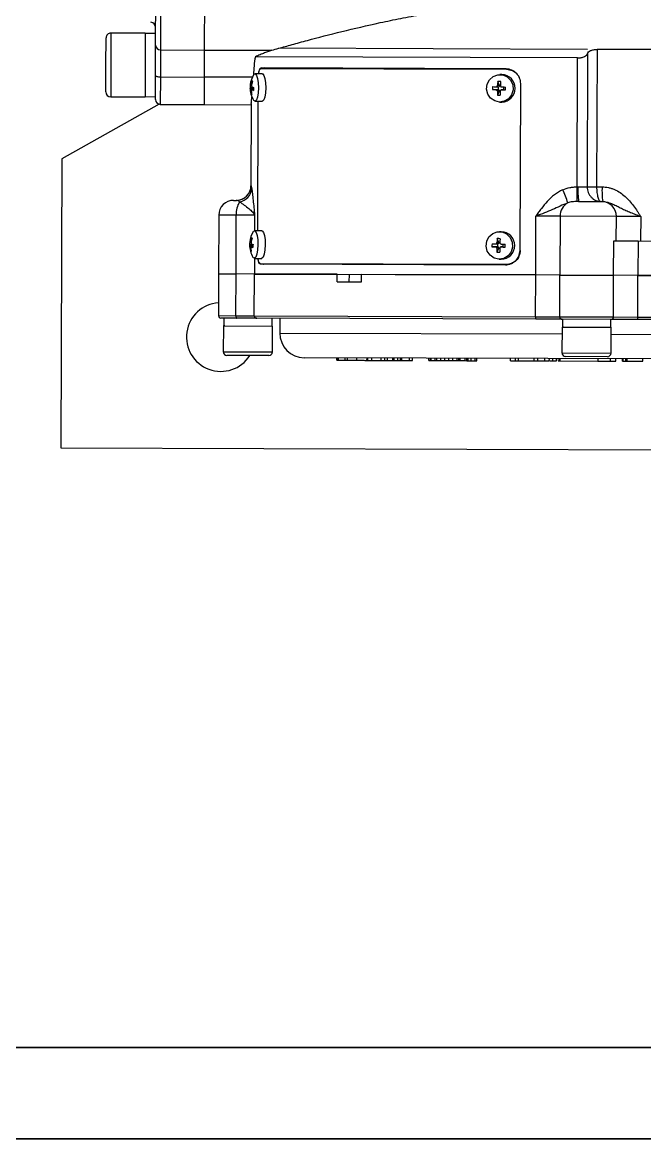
# Model space of a CAD drawing. Header units: millimetres. Extents: x 2749 to 2906, y 1537 to 1648.
# Drawn here: x 2779.68 to 2792.36, y 1536.66 to 1559.4 of the extents above; entities that cross this region are included whole.
import ezdxf

# ---------------------------------------------------------------- set-up
doc = ezdxf.new("R2010")
doc.units = ezdxf.units.MM
doc.layers.add('C00-00-00', color=7, linetype='Continuous')

msp = doc.modelspace()

# ---------------------------------------------------------------- linework, layer by layer
at = {"color": 7, "linetype": 'Continuous', "lineweight": 25}
for p, q in [((2782.3948, 1558.9361), (2782.4195, 1566.3415)), ((2782.5194, 1566.3256), (2782.4944, 1558.837)), ((2783.3944, 1558.834), (2783.4194, 1566.3226)), ((2783.3944, 1558.834), (2783.4017, 1561.0165)), ((2781.3834, 1558.5309), (2781.3852, 1559.0809)), ((2781.4856, 1559.1806), (2781.4834, 1558.5306)), ((2782.1856, 1559.1783), (2781.4856, 1559.1806)), ((2782.1856, 1559.1783), (2782.1834, 1558.5283)), ((2782.3955, 1559.1716), (2782.1855, 1559.1723)), ((2782.3927, 1558.3174), (2782.3948, 1558.9361)), ((2782.4944, 1558.837), (2782.4926, 1558.287)), ((2782.4944, 1558.837), (2783.3944, 1558.834)), ((2783.3926, 1558.284), (2783.3944, 1558.834)), ((2783.3944, 1558.834), (2784.765, 1558.8294)), ((2791.1945, 1558.8482), (2784.9039, 1558.8692)), ((2791.3885, 1558.8475), (2791.3792, 1556.0475)), ((2797.6945, 1558.8265), (2791.3885, 1558.8475)), ((2790.9911, 1558.6738), (2784.4276, 1558.6958)), ((2790.9824, 1556.0483), (2790.9911, 1558.6738)), ((2791.1958, 1558.7621), (2791.1867, 1556.0482)), ((2781.3816, 1557.9809), (2781.3834, 1558.5309)), ((2781.4834, 1558.5306), (2781.4812, 1557.8806)), ((2782.1834, 1558.5283), (2782.1812, 1557.8783)), ((2784.5685, 1558.3503), (2784.4194, 1558.3508)), ((2784.544, 1558.4604), (2789.5466, 1558.4437)), ((2789.5348, 1558.4537), (2784.547, 1558.4704)), ((2789.5466, 1558.4437), (2789.5586, 1558.4436)), ((2782.3911, 1557.8276), (2782.3927, 1558.3174)), ((2782.4926, 1558.287), (2782.4907, 1557.7272)), ((2782.4926, 1558.287), (2783.3926, 1558.284)), ((2783.3907, 1557.7242), (2783.3926, 1558.284)), ((2784.3659, 1558.2807), (2783.3926, 1558.284)), ((2784.3358, 1558.136), (2784.3531, 1558.1359)), ((2789.3991, 1558.1149), (2789.3667, 1558.1932)), ((2789.4488, 1558.334), (2789.4095, 1558.3341)), ((2789.8265, 1558.1527), (2789.8152, 1554.7528)), ((2789.8265, 1558.1527), (2789.8365, 1558.1527)), ((2784.3904, 1558.0625), (2784.3193, 1558.0704)), ((2784.3233, 1558.0542), (2784.3897, 1558.0539)), ((2784.3276, 1558.1122), (2784.3496, 1558.1121)), ((2784.3445, 1558.0185), (2784.3291, 1558.0186)), ((2784.3511, 1557.9482), (2784.3401, 1557.942)), ((2784.3883, 1558.0298), (2784.3509, 1558.0299)), ((2784.3883, 1558.0291), (2784.3531, 1558.0292)), ((2789.3676, 1558.0258), (2789.2575, 1558.0281)), ((2789.329, 1558.0259), (2789.3676, 1558.0258)), ((2789.3314, 1558.0859), (2789.3703, 1558.0857)), ((2789.3958, 1557.9949), (2789.3572, 1557.9951)), ((2789.3958, 1557.9949), (2789.3591, 1557.9169)), ((2789.3605, 1558.115), (2789.3991, 1558.1149)), ((2789.3774, 1558.0247), (2789.3791, 1558.0864)), ((2789.4165, 1558.0014), (2789.3982, 1558.0019)), ((2789.4012, 1558.1079), (2789.4192, 1558.1074)), ((2789.4832, 1558.0224), (2789.4443, 1558.0225)), ((2789.4836, 1558.0224), (2789.445, 1558.0225)), ((2789.4815, 1558.0815), (2789.4799, 1558.0224)), ((2789.4836, 1558.0224), (2789.5247, 1558.0203)), ((2782.4684, 1557.7298), (2780.487, 1556.621)), ((2781.4812, 1557.8806), (2782.1812, 1557.8783)), ((2782.1812, 1557.8843), (2782.3912, 1557.8836)), ((2782.4907, 1557.7272), (2783.3907, 1557.7242)), ((2783.3907, 1557.7242), (2784.3436, 1557.721)), ((2784.3437, 1557.7457), (2784.3381, 1556.0707)), ((2784.3438, 1557.7472), (2784.3382, 1556.0705)), ((2784.4175, 1557.7908), (2784.5667, 1557.7903)), ((2784.4785, 1557.7906), (2784.4696, 1555.1506)), ((2789.4076, 1557.7741), (2789.4469, 1557.774)), ((2780.487, 1556.621), (2780.4674, 1550.7339)), ((2784.3383, 1556.0707), (2784.3382, 1556.0705)), ((2790.9986, 1556.0488), (2791.1867, 1556.0482)), ((2791.1867, 1556.0482), (2791.3792, 1556.0475)), ((2791.3792, 1556.0475), (2791.4909, 1556.0472)), ((2783.9842, 1555.7722), (2784.0378, 1555.772)), ((2791.0131, 1555.7488), (2791.4831, 1555.7472)), ((2791.4831, 1555.7472), (2791.504, 1555.7471)), ((2783.6832, 1555.4732), (2783.6792, 1554.2732)), ((2784.037, 1555.472), (2783.6832, 1555.4732)), ((2784.033, 1554.2721), (2784.037, 1555.472)), ((2784.4128, 1555.4708), (2784.037, 1555.472)), ((2784.4128, 1555.4708), (2784.4117, 1555.1508)), ((2790.138, 1554.2517), (2790.142, 1555.4517)), ((2790.636, 1555.45), (2790.142, 1555.4517)), ((2790.636, 1555.45), (2790.632, 1554.25)), ((2791.7811, 1555.4462), (2790.636, 1555.45)), ((2791.7795, 1554.9462), (2791.7811, 1555.4462)), ((2792.278, 1555.4445), (2791.7811, 1555.4462)), ((2792.278, 1555.4445), (2792.2764, 1554.9445)), ((2784.5579, 1555.1503), (2784.4087, 1555.1508)), ((2789.3884, 1554.9149), (2789.356, 1554.9932)), ((2789.4381, 1555.134), (2789.3988, 1555.1341)), ((2791.7263, 1554.2464), (2791.7287, 1554.9464)), ((2791.7287, 1554.9464), (2792.2226, 1554.9447)), ((2792.2226, 1554.9447), (2792.2203, 1554.2447)), ((2792.2226, 1554.9447), (2797.9519, 1554.9256)), ((2784.3797, 1554.8625), (2784.3086, 1554.8704)), ((2784.3126, 1554.8542), (2784.379, 1554.854)), ((2784.317, 1554.9122), (2784.339, 1554.9122)), ((2784.3338, 1554.8186), (2784.3184, 1554.8186)), ((2784.3251, 1554.936), (2784.3424, 1554.9359)), ((2784.3404, 1554.7483), (2784.3294, 1554.7421)), ((2784.3777, 1554.8298), (2784.3403, 1554.8299)), ((2784.3776, 1554.8291), (2784.3424, 1554.8293)), ((2789.3569, 1554.8258), (2789.2468, 1554.8281)), ((2789.3184, 1554.8259), (2789.3569, 1554.8258)), ((2789.3207, 1554.8859), (2789.3596, 1554.8858)), ((2789.3851, 1554.795), (2789.3465, 1554.7951)), ((2789.3851, 1554.795), (2789.3484, 1554.7169)), ((2789.3498, 1554.915), (2789.3884, 1554.9149)), ((2789.3667, 1554.8248), (2789.3684, 1554.8864)), ((2789.4058, 1554.8014), (2789.3876, 1554.802)), ((2789.3905, 1554.9079), (2789.4085, 1554.9074)), ((2789.4725, 1554.8224), (2789.4336, 1554.8225)), ((2789.4729, 1554.8224), (2789.4344, 1554.8225)), ((2789.4708, 1554.8815), (2789.4692, 1554.8224)), ((2789.4729, 1554.8224), (2789.514, 1554.8203)), ((2789.8152, 1554.7528), (2789.8251, 1554.7527)), ((2784.4068, 1554.5908), (2784.556, 1554.5903)), ((2784.4098, 1554.5908), (2784.4088, 1554.2708)), ((2789.3969, 1554.5741), (2789.4362, 1554.574)), ((2783.6792, 1554.2732), (2783.6764, 1553.4232)), ((2783.6792, 1554.2732), (2784.033, 1554.2721)), ((2784.0302, 1553.4221), (2784.033, 1554.2721)), ((2784.4088, 1554.2708), (2784.033, 1554.2721)), ((2784.4059, 1553.4208), (2784.4088, 1554.2708)), ((2784.4088, 1554.2708), (2790.138, 1554.2517)), ((2786.0943, 1554.2652), (2784.4088, 1554.2708)), ((2789.5333, 1554.4637), (2784.5307, 1554.4804)), ((2789.5215, 1554.4537), (2784.5336, 1554.4704)), ((2786.0938, 1554.1152), (2786.0943, 1554.2652)), ((2786.3417, 1554.1143), (2786.3422, 1554.2643)), ((2786.5888, 1554.1135), (2786.5893, 1554.2635)), ((2790.138, 1554.2517), (2786.5893, 1554.2635)), ((2789.5333, 1554.4637), (2789.5453, 1554.4636)), ((2786.0938, 1554.1152), (2786.5888, 1554.1135)), ((2790.1352, 1553.4017), (2790.138, 1554.2517)), ((2790.632, 1554.25), (2790.138, 1554.2517)), ((2790.6291, 1553.4), (2790.632, 1554.25)), ((2790.632, 1554.25), (2791.7263, 1554.2464)), ((2791.7235, 1553.3964), (2791.7263, 1554.2464)), ((2792.2203, 1554.2447), (2791.7263, 1554.2464)), ((2792.2175, 1553.3947), (2792.2203, 1554.2447)), ((2792.2203, 1554.2447), (2797.9495, 1554.2256)), ((2795.769, 1554.2329), (2792.2203, 1554.2447)), ((2783.6764, 1553.4232), (2784.0302, 1553.4221)), ((2784.0505, 1553.372), (2783.7262, 1553.3731)), ((2784.0302, 1553.4221), (2784.4059, 1553.4208)), ((2784.4552, 1553.3706), (2784.0505, 1553.372)), ((2784.4059, 1553.4208), (2790.1352, 1553.4017)), ((2790.1426, 1553.3516), (2784.4552, 1553.3706)), ((2784.7696, 1553.2096), (2784.7702, 1553.3696)), ((2784.9262, 1553.3691), (2784.9252, 1553.0691)), ((2790.1352, 1553.4017), (2790.6291, 1553.4)), ((2790.6746, 1553.3499), (2790.1426, 1553.3516)), ((2790.6291, 1553.4), (2791.7235, 1553.3964)), ((2791.6777, 1553.3465), (2790.6746, 1553.3499)), ((2791.6696, 1553.1865), (2791.6701, 1553.3465)), ((2792.2097, 1553.3447), (2791.6777, 1553.3465)), ((2791.7235, 1553.3964), (2792.2175, 1553.3947)), ((2792.2175, 1553.3947), (2797.9467, 1553.3756)), ((2783.7757, 1553.2129), (2783.7739, 1552.6879)), ((2783.7757, 1553.2129), (2784.7756, 1553.2096)), ((2784.7739, 1552.6846), (2784.7756, 1553.2096)), ((2790.6756, 1553.1899), (2790.6739, 1552.6649)), ((2790.6756, 1553.1899), (2791.6756, 1553.1865)), ((2791.6739, 1552.6615), (2791.6756, 1553.1865)), ((2797.8971, 1553.3258), (2792.2097, 1553.3447)), ((2784.9252, 1553.0691), (2790.6751, 1553.0499)), ((2791.6751, 1553.0465), (2797.4251, 1553.0273)), ((2783.7739, 1552.6879), (2784.7739, 1552.6846)), ((2790.6739, 1552.6649), (2791.6739, 1552.6615)), ((2784.6986, 1552.6098), (2783.8486, 1552.6127)), ((2796.9234, 1552.529), (2785.4235, 1552.5674)), ((2786.0873, 1552.5152), (2786.0875, 1552.5652)), ((2786.0873, 1552.5152), (2786.106, 1552.5151)), ((2786.1097, 1552.5151), (2786.1099, 1552.5651)), ((2786.1097, 1552.5151), (2786.1233, 1552.5151)), ((2786.1233, 1552.5151), (2786.1235, 1552.5651)), ((2786.2541, 1552.5146), (2786.2543, 1552.5646)), ((2786.2541, 1552.5146), (2786.3039, 1552.5145)), ((2786.3039, 1552.5145), (2786.3041, 1552.5645)), ((2786.4975, 1552.5138), (2786.4977, 1552.5638)), ((2786.7016, 1552.5131), (2786.7018, 1552.5631)), ((2786.7049, 1552.5131), (2786.7174, 1552.5131)), ((2786.72, 1552.5131), (2786.7202, 1552.5631)), ((2786.8028, 1552.5128), (2786.8029, 1552.5628)), ((2786.8028, 1552.5128), (2786.9908, 1552.5122)), ((2786.9019, 1552.5062), (2786.9019, 1552.5125)), ((2786.9908, 1552.5122), (2786.991, 1552.5622)), ((2787.0629, 1552.5119), (2787.0631, 1552.5619)), ((2787.0629, 1552.5119), (2787.1161, 1552.5118)), ((2787.1161, 1552.5118), (2787.1163, 1552.5618)), ((2787.1161, 1552.5118), (2787.2249, 1552.5114)), ((2787.2249, 1552.5114), (2787.2251, 1552.5614)), ((2787.2249, 1552.5114), (2787.258, 1552.5113)), ((2787.258, 1552.5113), (2787.2582, 1552.5613)), ((2787.3301, 1552.511), (2787.3303, 1552.561)), ((2787.3301, 1552.511), (2787.3833, 1552.5109)), ((2787.3833, 1552.5109), (2787.3835, 1552.5609)), ((2787.3833, 1552.5109), (2787.4137, 1552.5108)), ((2787.4137, 1552.5108), (2787.4139, 1552.5608)), ((2787.5644, 1552.5103), (2787.5646, 1552.5603)), ((2787.6295, 1552.51), (2787.6297, 1552.56)), ((2787.9602, 1552.5089), (2787.9603, 1552.5589)), ((2787.9602, 1552.5089), (2787.9928, 1552.5088)), ((2787.9928, 1552.5088), (2787.9929, 1552.5588)), ((2787.9928, 1552.5088), (2788.0022, 1552.5088)), ((2788.0084, 1552.5088), (2788.0086, 1552.5588)), ((2788.0909, 1552.5085), (2788.0911, 1552.5585)), ((2788.1155, 1552.5084), (2788.1208, 1552.5084)), ((2788.122, 1552.5084), (2788.1222, 1552.5584)), ((2788.2086, 1552.5081), (2788.2088, 1552.5581)), ((2788.2099, 1552.5081), (2788.2816, 1552.5079)), ((2788.2877, 1552.5078), (2788.2879, 1552.5578)), ((2788.3689, 1552.5076), (2788.3691, 1552.5576)), ((2788.3733, 1552.5076), (2788.4521, 1552.5073)), ((2788.4521, 1552.5073), (2788.4523, 1552.5573)), ((2788.537, 1552.507), (2788.5372, 1552.557)), ((2788.537, 1552.507), (2788.5696, 1552.5069)), ((2788.5696, 1552.5069), (2788.5698, 1552.5569)), ((2788.5701, 1552.5069), (2788.5702, 1552.5569)), ((2788.5701, 1552.5069), (2788.6027, 1552.5068)), ((2788.6027, 1552.5068), (2788.6029, 1552.5568)), ((2788.7021, 1552.5065), (2788.7023, 1552.5565)), ((2788.7021, 1552.5065), (2788.7331, 1552.5064)), ((2788.7331, 1552.5064), (2788.7332, 1552.5564)), ((2788.7651, 1552.5062), (2788.7653, 1552.5562)), ((2788.7651, 1552.5062), (2788.8231, 1552.5061)), ((2788.8231, 1552.5061), (2788.8233, 1552.5561)), ((2788.9063, 1552.5058), (2788.9065, 1552.5558)), ((2788.9063, 1552.5058), (2788.9409, 1552.5057)), ((2788.9409, 1552.5057), (2788.941, 1552.5557)), ((2789.6219, 1552.5034), (2789.622, 1552.5534)), ((2789.7242, 1552.503), (2789.7244, 1552.553)), ((2789.7242, 1552.503), (2789.7897, 1552.5028)), ((2789.7897, 1552.5028), (2789.7899, 1552.5528)), ((2789.7897, 1552.5028), (2790.1049, 1552.5018)), ((2790.1049, 1552.5018), (2790.1051, 1552.5518)), ((2790.1049, 1552.5018), (2790.1786, 1552.5015)), ((2790.1786, 1552.5015), (2790.1787, 1552.5515)), ((2790.3137, 1552.5011), (2790.3185, 1552.5011)), ((2790.3259, 1552.501), (2790.3261, 1552.551)), ((2790.416, 1552.5007), (2790.4162, 1552.5507)), ((2790.4234, 1552.5007), (2790.4856, 1552.5005)), ((2790.4856, 1552.5005), (2790.4858, 1552.5505)), ((2790.4856, 1552.5005), (2790.5593, 1552.5003)), ((2790.5593, 1552.5003), (2790.5594, 1552.5503)), ((2790.5716, 1552.5002), (2790.5717, 1552.5502)), ((2790.5977, 1552.5001), (2790.6156, 1552.5001)), ((2790.6156, 1552.5001), (2790.6157, 1552.5501)), ((2790.6156, 1552.5001), (2790.6363, 1552.5)), ((2790.6363, 1552.5), (2790.6365, 1552.55)), ((2790.6363, 1552.5), (2791.3909, 1552.4975)), ((2791.5986, 1552.5868), (2790.7486, 1552.5896)), ((2791.4067, 1552.5474), (2791.4066, 1552.4912)), ((2791.4092, 1552.4974), (2791.4094, 1552.5474)), ((2791.4267, 1552.4974), (2791.4637, 1552.4972)), ((2791.6627, 1552.4966), (2791.6629, 1552.5466)), ((2791.6627, 1552.4966), (2791.7713, 1552.4962)), ((2791.7516, 1552.49), (2791.7516, 1552.4963)), ((2791.7713, 1552.4962), (2791.7714, 1552.5462)), ((2791.9078, 1552.4958), (2791.908, 1552.5457)), ((2791.9078, 1552.4958), (2791.92, 1552.4957)), ((2791.9178, 1552.4957), (2791.9178, 1552.4895)), ((2791.92, 1552.4957), (2791.9202, 1552.5457)), ((2791.92, 1552.4957), (2791.9728, 1552.4955)), ((2791.9728, 1552.4955), (2791.973, 1552.5455)), ((2791.9728, 1552.4955), (2791.9851, 1552.4955)), ((2791.9851, 1552.4955), (2791.9853, 1552.5455)), ((2791.9851, 1552.4955), (2791.9899, 1552.4955)), ((2791.9899, 1552.4955), (2791.99, 1552.5455)), ((2791.9899, 1552.4955), (2792.0022, 1552.4954)), ((2792.0022, 1552.4954), (2792.0023, 1552.5454)), ((2792.0022, 1552.4954), (2792.3216, 1552.4944)), ((2792.2943, 1552.4882), (2792.2943, 1552.4945)), ((2792.3216, 1552.4944), (2792.3218, 1552.5444)), ((2780.4674, 1550.7339), (2804.9672, 1550.6521))]:
    msp.add_line(p, q, dxfattribs=at)
at = {"color": 7, "linetype": 'Continuous', "lineweight": 25, "flags": 128}
for points in [[(2784.3915, 1558.3288), (2784.4015, 1558.3419), (2784.4276, 1558.3489), (2784.4525, 1558.3183), (2784.4729, 1558.2543), (2784.4858, 1558.1655), (2784.4897, 1558.064), (2784.4839, 1557.9633), (2784.4693, 1557.8772), (2784.4479, 1557.8172), (2784.4224, 1557.7914), (2784.3964, 1557.8034), (2784.3898, 1557.813)], [(2784.5685, 1558.3503), (2784.5768, 1558.3484), (2784.6017, 1558.3178), (2784.622, 1558.2538), (2784.635, 1558.165), (2784.6389, 1558.0635), (2784.6331, 1557.9628), (2784.6185, 1557.8767), (2784.597, 1557.8167), (2784.5716, 1557.7909), (2784.5667, 1557.7903)], [(2782.3927, 1558.3174), (2782.3946, 1558.3115), (2782.4003, 1558.3058), (2782.4095, 1558.3006), (2782.4219, 1558.296), (2782.437, 1558.2922), (2782.4543, 1558.2894), (2782.4731, 1558.2876), (2782.4926, 1558.287)], [(2789.4009, 1557.7742), (2789.3036, 1557.796), (2789.2205, 1557.8526), (2789.1628, 1557.9364), (2789.1383, 1558.0362), (2789.1503, 1558.1383), (2789.1972, 1558.2291), (2789.2726, 1558.2962), (2789.3664, 1558.3307), (2789.4659, 1558.3278), (2789.5576, 1558.2879), (2789.6292, 1558.2165), (2789.671, 1558.1231), (2789.6774, 1558.0204), (2789.6474, 1557.9223), (2789.5852, 1557.842), (2789.4992, 1557.7903), (2789.4009, 1557.7742)], [(2784.3809, 1555.1288), (2784.3908, 1555.1419), (2784.4169, 1555.1489), (2784.4419, 1555.1183), (2784.4622, 1555.0543), (2784.4751, 1554.9656), (2784.479, 1554.864), (2784.4733, 1554.7633), (2784.4587, 1554.6772), (2784.4372, 1554.6172), (2784.4117, 1554.5915), (2784.3858, 1554.6034), (2784.3791, 1554.613)], [(2784.5579, 1555.1503), (2784.5661, 1555.1484), (2784.591, 1555.1178), (2784.6113, 1555.0538), (2784.6243, 1554.9651), (2784.6282, 1554.8635), (2784.6224, 1554.7628), (2784.6078, 1554.6767), (2784.5863, 1554.6167), (2784.5609, 1554.591), (2784.556, 1554.5903)], [(2789.3902, 1554.5743), (2789.2929, 1554.596), (2789.2098, 1554.6526), (2789.1522, 1554.7365), (2789.1276, 1554.8362), (2789.1396, 1554.9383), (2789.1865, 1555.0291), (2789.2619, 1555.0963), (2789.3557, 1555.1307), (2789.4552, 1555.1278), (2789.5469, 1555.088), (2789.6185, 1555.0165), (2789.6603, 1554.9231), (2789.6667, 1554.8205), (2789.6367, 1554.7223), (2789.5745, 1554.642), (2789.4885, 1554.5903), (2789.3902, 1554.5743)], [(2784.0302, 1553.4221), (2784.0305, 1553.4123), (2784.0317, 1553.4029), (2784.0335, 1553.3943), (2784.0361, 1553.3867), (2784.0392, 1553.3805), (2784.0427, 1553.3758), (2784.0465, 1553.373), (2784.0505, 1553.372)]]:
    msp.add_lwpolyline(points, dxfattribs=at)
at = {"color": 7, "linetype": 'Continuous', "lineweight": 25}
for centre, radius, start, end in [((2782.296, 1559.2984), 0.1, 359.80868, 88.30868), ((2781.4852, 1559.0806), 0.1, 89.80868, 179.80868), ((2782.4941, 1558.9364), 0.0994, 180.1625, 270.15818), ((2784.8015, 1558.0722), 0.4822, 173.23278, 180.22198), ((2784.819, 1558.0695), 0.5, 148.75953, 173.21652), ((2784.3461, 1558.1263), 0.0236, 173.35405, 214.75192), ((2784.8388, 1558.0468), 0.5108, 161.08338, 169.94888), ((2784.8537, 1558.0344), 0.5108, 161.08338, 169.94888), ((2784.5912, 1558.4792), 0.3559, 228.5373, 231.66501), ((2791.2137, 1558.0074), 1.8563, 174.25662, 176.67703), ((2789.369, 1557.2757), 0.9175, 86.51721, 90.1412), ((2791.2717, 1558.0057), 1.8563, 174.25662, 176.67703), ((2789.441, 1558.054), 0.2801, 271.21384, 88.40353), ((2781.4816, 1557.9806), 0.1, 179.80868, 269.80868), ((2784.819, 1558.0695), 0.5, 180.23824, 210.85783), ((2784.3427, 1558.0676), 0.0236, 173.35405, 214.75192), ((2784.8083, 1558.0484), 0.4801, 183.55652, 192.79688), ((2784.3824, 1557.9775), 0.0552, 219.96782, 240.23448), ((2784.8232, 1558.0359), 0.4801, 183.55652, 192.79688), ((2784.4878, 1558.2717), 0.2774, 240.93829, 248.88293), ((2784.4912, 1558.3304), 0.2774, 240.93829, 248.88293), ((2785.0472, 1558.0047), 0.6593, 174.17204, 179.28272), ((2789.9465, 1558.0392), 0.6891, 175.92981, 180.92033), ((2791.0242, 1614.5374), 56.5369, 268.20928, 268.28183), ((2791.0259, 1614.5973), 56.5369, 268.20928, 268.28183), ((2791.1997, 1558.0007), 1.8425, 180.17444, 182.60696), ((2789.4143, 1558.8121), 0.8969, 266.47548, 270.18292), ((2789.3692, 1557.9963), 0.0296, 10.9665, 73.87379), ((2789.3726, 1558.1151), 0.0295, 282.78605, 345.88861), ((2791.2577, 1557.999), 1.8425, 180.17444, 182.60696), ((2791.6564, 1635.9766), 77.9854, 268.375081, 268.433624), ((2791.6581, 1636.0365), 77.9854, 268.375081, 268.433624), ((2787.6837, 1558.1009), 1.8428, 357.49227, 359.35786), ((2782.4911, 1557.8272), 0.1, 179.80868, 269.80868), ((2784.0386, 1556.0718), 0.2998, 269.8468, 359.84675), ((2784.038, 1556.0718), 0.3002, 271.68987, 359.75844), ((2784.0604, 1556.0305), 0.2931, 279.10675, 355.92637), ((2789.2362, 1555.3071), 1.6074, 14.84216, 25.08341), ((2788.2555, 1555.9138), 2.7302, 356.53141, 2.82485), ((2792.4653, 1555.9691), 1.4688, 176.88964, 188.62787), ((2793.0957, 1555.967), 1.6068, 177.13924, 187.86429), ((2783.9832, 1555.4722), 0.3, 89.80868, 179.80868), ((2784.4898, 1555.4982), 0.4536, 147.61268, 183.30967), ((2790.9396, 1555.4546), 0.3037, 119.51222, 180.86655), ((2791.4816, 1555.4477), 0.2995, 359.71191, 89.71158), ((2784.8084, 1554.8695), 0.5, 148.75953, 173.21652), ((2784.8281, 1554.8468), 0.5108, 161.08338, 169.94888), ((2784.843, 1554.8344), 0.5108, 161.08338, 169.94888), ((2784.5805, 1555.2792), 0.3559, 228.5373, 231.66501), ((2791.203, 1554.8074), 1.8563, 174.25662, 176.67703), ((2789.3583, 1554.0757), 0.9175, 86.51721, 90.1412), ((2791.261, 1554.8057), 1.8563, 174.25662, 176.67703), ((2789.4303, 1554.854), 0.2801, 271.21384, 88.40353), ((2784.332, 1554.8676), 0.0236, 173.35405, 214.75192), ((2784.8084, 1554.8695), 0.5, 180.23824, 210.85783), ((2784.7908, 1554.8722), 0.4822, 173.23278, 180.22198), ((2784.3354, 1554.9263), 0.0236, 173.35405, 214.75192), ((2784.7976, 1554.8484), 0.4801, 183.55652, 192.79688), ((2784.3717, 1554.7775), 0.0552, 219.96782, 240.23448), ((2784.8125, 1554.8359), 0.4801, 183.55652, 192.79688), ((2784.4772, 1555.0717), 0.2774, 240.93829, 248.88293), ((2784.4805, 1555.1304), 0.2774, 240.93829, 248.88293), ((2785.0365, 1554.8047), 0.6593, 174.17204, 179.28272), ((2789.9358, 1554.8392), 0.6891, 175.92981, 180.92033), ((2791.0135, 1611.3374), 56.5369, 268.20928, 268.28183), ((2791.0152, 1611.3973), 56.5369, 268.20928, 268.28183), ((2791.189, 1554.8007), 1.8425, 180.17444, 182.60696), ((2789.4036, 1555.6121), 0.8969, 266.47548, 270.18292), ((2789.3585, 1554.7963), 0.0296, 10.9665, 73.87379), ((2789.3619, 1554.9151), 0.0295, 282.78605, 345.88861), ((2791.247, 1554.799), 1.8425, 180.17444, 182.60696), ((2791.6457, 1632.7766), 77.9854, 268.375081, 268.433624), ((2791.6474, 1632.8365), 77.9854, 268.375081, 268.433624), ((2787.673, 1554.9009), 1.8428, 357.49227, 359.35786), ((2783.7249, 1552.9877), 0.7, 93.90473, 327.45563), ((2783.7264, 1553.4231), 0.05, 179.80868, 269.80868), ((2784.4556, 1553.4204), 0.0497, 179.47586, 269.47194), ((2790.2231, 1553.3892), 0.0888, 171.90327, 204.99886), ((2790.677, 1553.3978), 0.048, 177.29359, 267.0506), ((2791.6756, 1553.3944), 0.048, 272.56677, 2.32377), ((2792.1295, 1553.3828), 0.0888, 334.61851, 7.71409), ((2785.4252, 1553.0674), 0.5, 179.80868, 269.80868), ((2783.8489, 1552.6877), 0.075, 179.80868, 269.80868), ((2784.6989, 1552.6848), 0.075, 269.80868, 359.80868), ((2790.7489, 1552.6646), 0.075, 179.80868, 269.80868), ((2791.5989, 1552.6618), 0.075, 269.80868, 359.80868)]:
    msp.add_arc(centre, radius, start, end, dxfattribs=at)
for centre, major_axis, ratio, start_param, end_param in [((2789.3668, 1557.9958), (0.0422, -0.0006), 0.7101941, 1.3262778, 1.5616053), ((2789.3701, 1558.1157), (0.0422, -0.0006), 0.7101941, 4.703198, 4.9385255), ((2789.3668, 1557.9958), (0.0284, 0.0238), 0.642305, 5.3383065, 5.573634), ((2789.3701, 1558.1157), (0.0274, -0.0244), 0.6380644, 0.685636, 0.9209635), ((2789.3561, 1554.7958), (0.0422, -0.0006), 0.7101941, 1.3262778, 1.5616053), ((2789.3594, 1554.9158), (0.0422, -0.0006), 0.7101941, 4.703198, 4.9385255), ((2789.3561, 1554.7958), (0.0284, 0.0238), 0.642305, 5.3383065, 5.573634), ((2789.3594, 1554.9158), (0.0274, -0.0244), 0.6380644, 0.685636, 0.9209635), ((2784.2762, 1553.3712), (0.0029, 0.8556), 0.5773503, 1.5707963, 1.7588997), ((2791.1761, 1553.3482), (0.0029, 0.8556), 0.5773503, 1.5707963, 1.7588997), ((2784.2756, 1553.2112), (0.0029, 0.8556), 0.5773503, 1.4771615, 1.5707963), ((2791.1756, 1553.1882), (0.0029, 0.8556), 0.5773503, 1.4771615, 1.5707963)]:
    msp.add_ellipse(centre, major_axis=major_axis, ratio=ratio, start_param=start_param, end_param=end_param, dxfattribs=at)
for points, knots in [([(2784.9039, 1558.8692), (2784.9873, 1558.8929), (2785.0783, 1558.9185), (2785.2733, 1558.9725), (2785.3774, 1559.0009), (2785.7067, 1559.0891), (2785.9426, 1559.1501), (2786.4394, 1559.2719), (2786.7004, 1559.3327), (2787.1088, 1559.4211), (2787.2478, 1559.4501), (2787.529, 1559.5062), (2787.6714, 1559.5334), (2787.8157, 1559.5595)], [0, 0, 0, 0, 0.125, 0.125, 0.25, 0.25, 0.5, 0.5, 0.75, 0.75, 0.875, 0.875, 1, 1, 1, 1]), ([(2784.765, 1558.8294), (2784.7451, 1558.8237), (2784.7221, 1558.8159), (2784.6717, 1558.7976), (2784.6444, 1558.787), (2784.5865, 1558.7638), (2784.5559, 1558.751), (2784.4931, 1558.7244), (2784.4607, 1558.7103), (2784.4276, 1558.6958)], [0, 0, 0, 0, 0.25, 0.25, 0.5, 0.5, 0.75, 0.75, 1, 1, 1, 1]), ([(2791.1958, 1558.7621), (2791.2014, 1558.7842), (2791.2221, 1558.8056), (2791.2649, 1558.8257), (2791.2741, 1558.8293), (2791.2941, 1558.8356), (2791.3049, 1558.8385), (2791.3276, 1558.843), (2791.3392, 1558.8447), (2791.3634, 1558.847), (2791.3759, 1558.8476), (2791.3885, 1558.8475)], [0, 0, 0, 0, 0.5, 0.5, 0.625, 0.625, 0.75, 0.75, 0.875, 0.875, 1, 1, 1, 1]), ([(2784.4276, 1558.6958), (2784.4172, 1558.6385), (2784.3989, 1558.5388), (2784.3916, 1558.3939), (2784.3885, 1558.3323)], [0, 0, 0, 0, 0.5750295, 1, 1, 1, 1]), ([(2790.9911, 1558.6738), (2791.0042, 1558.6738), (2791.0171, 1558.6744), (2791.0424, 1558.6767), (2791.055, 1558.6785), (2791.0909, 1558.6854), (2791.1127, 1558.6921), (2791.1491, 1558.7085), (2791.164, 1558.7183), (2791.1858, 1558.7392), (2791.1928, 1558.7505), (2791.1958, 1558.7621)], [0, 0, 0, 0, 0.125, 0.125, 0.25, 0.25, 0.5, 0.5, 0.75, 0.75, 1, 1, 1, 1]), ([(2784.4929, 1558.3505), (2784.4932, 1558.353), (2784.4968, 1558.3851), (2784.5097, 1558.4282), (2784.5282, 1558.4655), (2784.5416, 1558.469), (2784.547, 1558.4704)], [0, 0, 0, 0, 0.0306427, 0.3952016, 0.7596386, 1, 1, 1, 1]), ([(2784.4943, 1558.3505), (2784.4953, 1558.3589), (2784.5004, 1558.3991), (2784.5175, 1558.4457), (2784.5351, 1558.4554), (2784.544, 1558.4604)], [0, 0, 0, 0, 0.11370826, 0.55067672, 1, 1, 1, 1]), ([(2784.6058, 1558.4702), (2784.5974, 1558.4695), (2784.5884, 1558.4687), (2784.5813, 1558.4508), (2784.5808, 1558.4494)], [0, 0, 0, 0, 0.9249908, 1, 1, 1, 1]), ([(2789.5348, 1558.4537), (2789.5541, 1558.4536), (2789.573, 1558.4516), (2789.6102, 1558.4439), (2789.6287, 1558.4381), (2789.6641, 1558.4229), (2789.6809, 1558.4137), (2789.7126, 1558.3918), (2789.7276, 1558.3791), (2789.7546, 1558.3514), (2789.7667, 1558.3363), (2789.7881, 1558.3034), (2789.7971, 1558.2859), (2789.819, 1558.2318), (2789.8266, 1558.1924), (2789.8265, 1558.1527)], [0, 0, 0, 0, 0.125, 0.125, 0.25, 0.25, 0.375, 0.375, 0.5, 0.5, 0.625, 0.625, 0.75, 0.75, 1, 1, 1, 1]), ([(2789.5466, 1558.4437), (2789.586, 1558.4369), (2789.6587, 1558.4244), (2789.752, 1558.3606), (2789.8138, 1558.2663), (2789.8222, 1558.191), (2789.8265, 1558.1527)], [0, 0, 0, 0, 0.2713036, 0.5002501, 0.7460823, 1, 1, 1, 1]), ([(2784.3267, 1558.1129), (2784.3272, 1558.1125), (2784.3282, 1558.1117), (2784.3302, 1558.1149), (2784.3324, 1558.1208), (2784.3343, 1558.1283), (2784.3354, 1558.1337), (2784.3358, 1558.136)], [0, 0, 0, 0, 0.2134954, 0.4270669, 0.6389569, 0.8501134, 1, 1, 1, 1]), ([(2784.3507, 1558.1235), (2784.3502, 1558.1202), (2784.3493, 1558.1135), (2784.3496, 1558.1037), (2784.3512, 1558.0955), (2784.3537, 1558.0901), (2784.3556, 1558.0886), (2784.3565, 1558.0879)], [0, 0, 0, 0, 0.21349537, 0.42706687, 0.6389569, 0.85011345, 1, 1, 1, 1]), ([(2784.3291, 1558.0186), (2784.3288, 1558.0219), (2784.3283, 1558.0286), (2784.3271, 1558.0384), (2784.3257, 1558.0466), (2784.3244, 1558.052), (2784.3236, 1558.0535), (2784.3233, 1558.0542)], [0, 0, 0, 0, 0.2134954, 0.4270669, 0.6389569, 0.8501134, 1, 1, 1, 1]), ([(2784.3531, 1558.0292), (2784.3519, 1558.0296), (2784.3495, 1558.0304), (2784.3466, 1558.0272), (2784.3445, 1558.0213), (2784.3437, 1558.0138), (2784.3439, 1558.0084), (2784.344, 1558.0061)], [0, 0, 0, 0, 0.21349537, 0.42706687, 0.6389569, 0.85011345, 1, 1, 1, 1]), ([(2789.3572, 1557.9951), (2789.3569, 1557.9984), (2789.3563, 1558.0051), (2789.3515, 1558.0142), (2789.3444, 1558.0212), (2789.3365, 1558.0251), (2789.3312, 1558.0257), (2789.329, 1558.0259)], [0, 0, 0, 0, 0.2134954, 0.4270669, 0.6389569, 0.8501134, 1, 1, 1, 1]), ([(2789.3307, 1558.0859), (2789.3338, 1558.0861), (2789.3401, 1558.0866), (2789.3488, 1558.0914), (2789.3556, 1558.0987), (2789.3595, 1558.1071), (2789.3602, 1558.1127), (2789.3605, 1558.115)], [0, 0, 0, 0, 0.2134954, 0.4270669, 0.6389569, 0.8501134, 1, 1, 1, 1]), ([(2789.445, 1558.0225), (2789.4417, 1558.0223), (2789.435, 1558.0218), (2789.4261, 1558.017), (2789.4194, 1558.0097), (2789.4157, 1558.0013), (2789.4154, 1557.9957), (2789.4152, 1557.9934)], [0, 0, 0, 0, 0.2134954, 0.4270669, 0.6389569, 0.8501134, 1, 1, 1, 1]), ([(2789.4185, 1558.1133), (2789.4186, 1558.11), (2789.4189, 1558.1033), (2789.4235, 1558.0942), (2789.4306, 1558.0872), (2789.4388, 1558.0833), (2789.4444, 1558.0827), (2789.4467, 1558.0825)], [0, 0, 0, 0, 0.2134954, 0.4270669, 0.6389569, 0.8501134, 1, 1, 1, 1]), ([(2784.3438, 1557.7472), (2784.3445, 1557.7529), (2784.3477, 1557.7803), (2784.3534, 1557.8365), (2784.358, 1557.8809)], [0, 0, 0, 0, 0.2108631, 1, 1, 1, 1]), ([(2784.3382, 1556.0705), (2784.3389, 1556.0698), (2784.3398, 1556.0684), (2784.3418, 1556.0633), (2784.3429, 1556.0597), (2784.3466, 1556.045), (2784.3495, 1556.0303), (2784.3528, 1556.0097)], [0, 0, 0, 0, 0.25, 0.25, 0.5, 0.5, 1, 1, 1, 1]), ([(2784.3528, 1556.0097), (2784.3571, 1555.9822), (2784.3619, 1555.9466), (2784.3718, 1555.8655), (2784.3769, 1555.8199), (2784.3821, 1555.7709)], [0, 0, 0, 0, 0.5, 0.5, 1, 1, 1, 1]), ([(2790.6921, 1555.9886), (2790.6613, 1555.9748), (2790.6316, 1555.959), (2790.5749, 1555.9245), (2790.5477, 1555.9057), (2790.4691, 1555.8454), (2790.4206, 1555.7999), (2790.3752, 1555.7509)], [0, 0, 0, 0, 0.25, 0.25, 0.5, 0.5, 1, 1, 1, 1]), ([(2790.6921, 1555.9886), (2790.7377, 1556.009), (2790.785, 1556.0235), (2790.8581, 1556.0379), (2790.8828, 1556.0415), (2790.9325, 1556.0464), (2790.9574, 1556.0477), (2790.9824, 1556.0483)], [0, 0, 0, 0, 0.5, 0.5, 0.75, 0.75, 1, 1, 1, 1]), ([(2791.1867, 1556.0482), (2791.1867, 1556.0282), (2791.1885, 1556.0084), (2791.196, 1555.9695), (2791.2017, 1555.9502), (2791.2164, 1555.9136), (2791.2256, 1555.896), (2791.2468, 1555.8632), (2791.2588, 1555.8481), (2791.2853, 1555.8204), (2791.2999, 1555.8078), (2791.3303, 1555.7863), (2791.3461, 1555.7773), (2791.3791, 1555.7625), (2791.3964, 1555.7568), (2791.4307, 1555.7492), (2791.448, 1555.7473), (2791.4652, 1555.7472)], [0, 0, 0, 0, 0.125, 0.125, 0.25, 0.25, 0.375, 0.375, 0.5, 0.5, 0.625, 0.625, 0.75, 0.75, 0.875, 0.875, 1, 1, 1, 1]), ([(2791.3792, 1556.0475), (2791.3791, 1556.0274), (2791.3797, 1556.0076), (2791.382, 1555.9685), (2791.3837, 1555.9492), (2791.3883, 1555.9127), (2791.3911, 1555.8951), (2791.3976, 1555.8624), (2791.4013, 1555.8474), (2791.4095, 1555.8199), (2791.414, 1555.8074), (2791.4233, 1555.7861), (2791.4282, 1555.7771), (2791.4384, 1555.7624), (2791.4437, 1555.7567), (2791.4544, 1555.7492), (2791.4598, 1555.7473), (2791.4652, 1555.7472)], [0, 0, 0, 0, 0.125, 0.125, 0.25, 0.25, 0.375, 0.375, 0.5, 0.5, 0.625, 0.625, 0.75, 0.75, 0.875, 0.875, 1, 1, 1, 1]), ([(2791.4909, 1556.0472), (2791.5347, 1556.047), (2791.5777, 1556.042), (2791.6408, 1556.0282), (2791.6617, 1556.0225), (2791.703, 1556.0089), (2791.7235, 1556.0011), (2791.7831, 1555.975), (2791.8209, 1555.9542), (2791.8931, 1555.9064), (2791.9276, 1555.8794), (2792.024, 1555.7933), (2792.0801, 1555.7282), (2792.1579, 1555.6245), (2792.1827, 1555.589), (2792.2189, 1555.5351), (2792.2308, 1555.5171), (2792.2545, 1555.4808), (2792.2663, 1555.4626), (2792.278, 1555.4445)], [0, 0, 0, 0, 0.125, 0.125, 0.1875, 0.1875, 0.25, 0.25, 0.375, 0.375, 0.5, 0.5, 0.75, 0.75, 0.875, 0.875, 0.9375, 0.9375, 1, 1, 1, 1]), ([(2784.1068, 1555.7412), (2784.0984, 1555.7533), (2784.089, 1555.7606), (2784.0684, 1555.7696), (2784.0573, 1555.7712), (2784.0469, 1555.7718)], [0, 0, 0, 0, 0.5, 0.5, 1, 1, 1, 1]), ([(2784.1068, 1555.7412), (2784.1356, 1555.7226), (2784.168, 1555.6991), (2784.2325, 1555.652), (2784.2645, 1555.6281), (2784.3221, 1555.5817), (2784.3475, 1555.5591), (2784.3883, 1555.5147), (2784.4037, 1555.4926), (2784.4128, 1555.4708)], [0, 0, 0, 0, 0.25, 0.25, 0.5, 0.5, 0.75, 0.75, 1, 1, 1, 1]), ([(2784.3821, 1555.7709), (2784.3871, 1555.7243), (2784.3921, 1555.6751), (2784.4022, 1555.5742), (2784.4073, 1555.5226), (2784.4128, 1555.4708)], [0, 0, 0, 0, 0.5, 0.5, 1, 1, 1, 1]), ([(2790.3752, 1555.7509), (2790.3321, 1555.7045), (2790.2921, 1555.6554), (2790.2346, 1555.5799), (2790.2158, 1555.5545), (2790.1787, 1555.5032), (2790.1605, 1555.4776), (2790.142, 1555.4517)], [0, 0, 0, 0, 0.5, 0.5, 0.75, 0.75, 1, 1, 1, 1]), ([(2790.79, 1555.7189), (2790.7354, 1555.7005), (2790.6849, 1555.6773), (2790.584, 1555.6308), (2790.5334, 1555.6071), (2790.4285, 1555.5613), (2790.3743, 1555.539), (2790.261, 1555.4951), (2790.202, 1555.4733), (2790.142, 1555.4517)], [0, 0, 0, 0, 0.25, 0.25, 0.5, 0.5, 0.75, 0.75, 1, 1, 1, 1]), ([(2790.9807, 1555.7486), (2790.9484, 1555.7482), (2790.9162, 1555.7467), (2790.8523, 1555.7381), (2790.8208, 1555.7308), (2790.79, 1555.7189)], [0, 0, 0, 0, 0.5, 0.5, 1, 1, 1, 1]), ([(2791.504, 1555.7471), (2791.5413, 1555.747), (2791.5767, 1555.7413), (2791.6447, 1555.7232), (2791.6768, 1555.7109), (2791.7382, 1555.6841), (2791.7676, 1555.6694), (2791.826, 1555.6398), (2791.855, 1555.6249), (2791.914, 1555.5955), (2791.944, 1555.581), (2792.006, 1555.5526), (2792.038, 1555.5386), (2792.1039, 1555.5112), (2792.1376, 1555.4978), (2792.1894, 1555.4778), (2792.2069, 1555.4711), (2792.2422, 1555.4578), (2792.2603, 1555.4511), (2792.278, 1555.4445)], [0, 0, 0, 0, 0.125, 0.125, 0.25, 0.25, 0.375, 0.375, 0.5, 0.5, 0.625, 0.625, 0.75, 0.75, 0.875, 0.875, 0.9375, 0.9375, 1, 1, 1, 1]), ([(2784.3184, 1554.8186), (2784.3182, 1554.8219), (2784.3177, 1554.8286), (2784.3164, 1554.8385), (2784.315, 1554.8466), (2784.3137, 1554.852), (2784.3129, 1554.8535), (2784.3126, 1554.8542)], [0, 0, 0, 0, 0.2134954, 0.4270669, 0.6389569, 0.8501134, 1, 1, 1, 1]), ([(2784.316, 1554.9129), (2784.3165, 1554.9125), (2784.3175, 1554.9118), (2784.3195, 1554.9149), (2784.3217, 1554.9208), (2784.3237, 1554.9283), (2784.3247, 1554.9337), (2784.3251, 1554.936)], [0, 0, 0, 0, 0.2134954, 0.4270669, 0.6389569, 0.8501134, 1, 1, 1, 1]), ([(2784.3424, 1554.8293), (2784.3412, 1554.8296), (2784.3388, 1554.8304), (2784.3359, 1554.8273), (2784.3339, 1554.8213), (2784.333, 1554.8138), (2784.3332, 1554.8084), (2784.3333, 1554.8061)], [0, 0, 0, 0, 0.2134954, 0.4270669, 0.6389569, 0.8501134, 1, 1, 1, 1]), ([(2784.34, 1554.9235), (2784.3396, 1554.9202), (2784.3386, 1554.9135), (2784.339, 1554.9037), (2784.3405, 1554.8955), (2784.343, 1554.8902), (2784.345, 1554.8886), (2784.3458, 1554.888)], [0, 0, 0, 0, 0.2134954, 0.4270669, 0.6389569, 0.8501134, 1, 1, 1, 1]), ([(2789.3465, 1554.7951), (2789.3462, 1554.7984), (2789.3456, 1554.8051), (2789.3408, 1554.8142), (2789.3337, 1554.8212), (2789.3258, 1554.8251), (2789.3206, 1554.8257), (2789.3184, 1554.8259)], [0, 0, 0, 0, 0.2134954, 0.4270669, 0.6389569, 0.8501134, 1, 1, 1, 1]), ([(2789.32, 1554.8859), (2789.3232, 1554.8861), (2789.3295, 1554.8866), (2789.3381, 1554.8914), (2789.3449, 1554.8987), (2789.3489, 1554.9071), (2789.3495, 1554.9127), (2789.3498, 1554.915)], [0, 0, 0, 0, 0.2134954, 0.4270669, 0.6389569, 0.8501134, 1, 1, 1, 1]), ([(2789.4344, 1554.8225), (2789.431, 1554.8223), (2789.4244, 1554.8218), (2789.4154, 1554.817), (2789.4087, 1554.8097), (2789.4051, 1554.8013), (2789.4047, 1554.7957), (2789.4045, 1554.7934)], [0, 0, 0, 0, 0.2134954, 0.4270669, 0.6389569, 0.8501134, 1, 1, 1, 1]), ([(2789.4078, 1554.9133), (2789.408, 1554.91), (2789.4082, 1554.9033), (2789.4128, 1554.8942), (2789.4199, 1554.8872), (2789.4281, 1554.8833), (2789.4337, 1554.8827), (2789.436, 1554.8825)], [0, 0, 0, 0, 0.2134954, 0.4270669, 0.6389569, 0.8501134, 1, 1, 1, 1]), ([(2789.8152, 1554.7528), (2789.8151, 1554.7329), (2789.8131, 1554.7135), (2789.8055, 1554.6752), (2789.7998, 1554.6561), (2789.785, 1554.6199), (2789.7759, 1554.6027), (2789.7545, 1554.5701), (2789.7421, 1554.5547), (2789.7149, 1554.5272), (2789.7002, 1554.5148), (2789.6681, 1554.493), (2789.651, 1554.4837), (2789.5983, 1554.4614), (2789.5599, 1554.4536), (2789.5215, 1554.4537)], [0, 0, 0, 0, 0.125, 0.125, 0.25, 0.25, 0.375, 0.375, 0.5, 0.5, 0.625, 0.625, 0.75, 0.75, 1, 1, 1, 1]), ([(2789.8152, 1554.7528), (2789.8087, 1554.7123), (2789.7967, 1554.6378), (2789.7356, 1554.5417), (2789.6442, 1554.4771), (2789.5706, 1554.4682), (2789.5333, 1554.4637)], [0, 0, 0, 0, 0.2706517, 0.4979534, 0.7454775, 1, 1, 1, 1]), ([(2789.8251, 1554.7527), (2789.8184, 1554.7127), (2789.8062, 1554.6391), (2789.7569, 1554.5522), (2789.7102, 1554.524), (2789.6925, 1554.5133)], [0, 0, 0, 0, 0.4247636, 0.7808665, 1, 1, 1, 1]), ([(2784.5336, 1554.4704), (2784.5257, 1554.4739), (2784.5097, 1554.4808), (2784.4914, 1554.5258), (2784.484, 1554.5714), (2784.4809, 1554.5906)], [0, 0, 0, 0, 0.3673232, 0.7346565, 1, 1, 1, 1]), ([(2784.5307, 1554.4804), (2784.5214, 1554.4875), (2784.5041, 1554.5007), (2784.4872, 1554.5445), (2784.4826, 1554.5823), (2784.4816, 1554.5906)], [0, 0, 0, 0, 0.4804241, 0.8858423, 1, 1, 1, 1]), ([(2784.5741, 1554.4825), (2784.575, 1554.4808), (2784.5804, 1554.4701), (2784.587, 1554.4702), (2784.5925, 1554.4702)], [0, 0, 0, 0, 0.16400602, 1, 1, 1, 1]), ([(2786.1233, 1552.5151), (2786.1476, 1552.515), (2786.191, 1552.5148), (2786.2348, 1552.5147), (2786.2541, 1552.5146)], [0, 0, 0, 0, 0.5599714, 1, 1, 1, 1]), ([(2786.3039, 1552.5145), (2786.3399, 1552.5143), (2786.4042, 1552.5141), (2786.469, 1552.5139), (2786.4975, 1552.5138)], [0, 0, 0, 0, 0.5599757, 1, 1, 1, 1]), ([(2786.4975, 1552.5138), (2786.5355, 1552.5137), (2786.6034, 1552.5135), (2786.6716, 1552.5132), (2786.7016, 1552.5131)], [0, 0, 0, 0, 0.5600101, 1, 1, 1, 1]), ([(2786.72, 1552.5131), (2786.7358, 1552.513), (2786.764, 1552.5129), (2786.7909, 1552.5128), (2786.8028, 1552.5128)], [0, 0, 0, 0, 0.5600013, 1, 1, 1, 1]), ([(2786.9908, 1552.5122), (2787.0046, 1552.5121), (2787.0291, 1552.512), (2787.0526, 1552.512), (2787.0629, 1552.5119)], [0, 0, 0, 0, 0.5599962, 1, 1, 1, 1]), ([(2787.258, 1552.5113), (2787.2718, 1552.5112), (2787.2965, 1552.5111), (2787.3199, 1552.5111), (2787.3301, 1552.511)], [0, 0, 0, 0, 0.55999789, 1, 1, 1, 1]), ([(2787.4137, 1552.5108), (2787.4416, 1552.5107), (2787.4915, 1552.5105), (2787.5421, 1552.5103), (2787.5644, 1552.5103)], [0, 0, 0, 0, 0.5600002, 1, 1, 1, 1]), ([(2787.5712, 1552.5102), (2787.5759, 1552.5102), (2787.5954, 1552.5102), (2787.6148, 1552.5101), (2787.6295, 1552.51)], [0, 0, 0, 0, 0.2419692, 1, 1, 1, 1]), ([(2788.0084, 1552.5088), (2788.0287, 1552.5087), (2788.0546, 1552.5086), (2788.0799, 1552.5085), (2788.0854, 1552.5085)], [0, 0, 0, 0, 0.7822942, 1, 1, 1, 1]), ([(2788.0909, 1552.5085), (2788.0971, 1552.5085), (2788.108, 1552.5084), (2788.1177, 1552.5084), (2788.122, 1552.5084)], [0, 0, 0, 0, 0.5600125, 1, 1, 1, 1]), ([(2788.122, 1552.5084), (2788.1382, 1552.5083), (2788.1672, 1552.5082), (2788.196, 1552.5081), (2788.2086, 1552.5081)], [0, 0, 0, 0, 0.5600006, 1, 1, 1, 1]), ([(2788.2877, 1552.5078), (2788.3032, 1552.5078), (2788.331, 1552.5077), (2788.3573, 1552.5076), (2788.3689, 1552.5076)], [0, 0, 0, 0, 0.55968187, 1, 1, 1, 1]), ([(2788.4521, 1552.5073), (2788.4682, 1552.5072), (2788.4969, 1552.5071), (2788.5247, 1552.507), (2788.537, 1552.507)], [0, 0, 0, 0, 0.5599861, 1, 1, 1, 1]), ([(2788.6055, 1552.5068), (2788.6216, 1552.5067), (2788.6541, 1552.5066), (2788.686, 1552.5065), (2788.7021, 1552.5065)], [0, 0, 0, 0, 0.4943282, 1, 1, 1, 1]), ([(2788.7356, 1552.5063), (2788.7371, 1552.5063), (2788.7466, 1552.5063), (2788.7566, 1552.5063), (2788.7651, 1552.5062)], [0, 0, 0, 0, 0.1588655, 1, 1, 1, 1]), ([(2788.8231, 1552.5061), (2788.8393, 1552.506), (2788.8681, 1552.5059), (2788.8947, 1552.5058), (2788.9063, 1552.5058)], [0, 0, 0, 0, 0.5600306, 1, 1, 1, 1]), ([(2788.8968, 1552.5058), (2788.8988, 1552.5058), (2788.9023, 1552.5058), (2788.9125, 1552.5058), (2788.9169, 1552.5057)], [0, 0, 0, 0, 0.5607327, 1, 1, 1, 1]), ([(2789.6219, 1552.5034), (2789.6417, 1552.5033), (2789.6758, 1552.5032), (2789.7099, 1552.5031), (2789.7242, 1552.503)], [0, 0, 0, 0, 0.582362, 1, 1, 1, 1]), ([(2790.1704, 1552.5016), (2790.212, 1552.5014), (2790.2864, 1552.5012), (2790.3138, 1552.5011), (2790.3259, 1552.501)], [0, 0, 0, 0, 0.5596377, 1, 1, 1, 1]), ([(2790.3259, 1552.501), (2790.3412, 1552.501), (2790.3685, 1552.5009), (2790.4015, 1552.5008), (2790.416, 1552.5007)], [0, 0, 0, 0, 0.5600826, 1, 1, 1, 1]), ([(2791.4092, 1552.4974), (2791.4139, 1552.4974), (2791.4232, 1552.4974), (2791.4805, 1552.4972), (2791.5726, 1552.4969), (2791.6327, 1552.4967), (2791.6627, 1552.4966)], [0, 0, 0, 0, 0.2812901, 0.5595799, 0.7793927, 1, 1, 1, 1])]:
    msp.add_open_spline(points, degree=3, knots=knots, dxfattribs=at)
for points in [[(2784.765, 1558.8294), (2784.8082, 1558.8419), (2784.8545, 1558.8551), (2784.9039, 1558.8692)], [(2790.9824, 1556.0483), (2790.9878, 1556.0487), (2790.9932, 1556.0488), (2790.9986, 1556.0488)], [(2784.0469, 1555.7718), (2784.0435, 1555.7719), (2784.0404, 1555.772), (2784.0378, 1555.772)], [(2791.0131, 1555.7488), (2791.0022, 1555.7488), (2790.9914, 1555.7487), (2790.9807, 1555.7486)]]:
    msp.add_open_spline(points, degree=3, dxfattribs=at)
at = {"layer": 'C00-00-00', "lineweight": 35}
msp.add_lwpolyline([(2906.1798, 1536.6587), (2748.7157, 1536.6587), (2748.7157, 1647.879), (2906.1798, 1647.879)], close=True, dxfattribs=at)
msp.add_lwpolyline([(2753.3829, 1646.0216), (2904.3224, 1646.0216), (2904.3224, 1538.5161), (2753.3829, 1538.5161)], dxfattribs=at)

doc.saveas('drawing.dxf')
